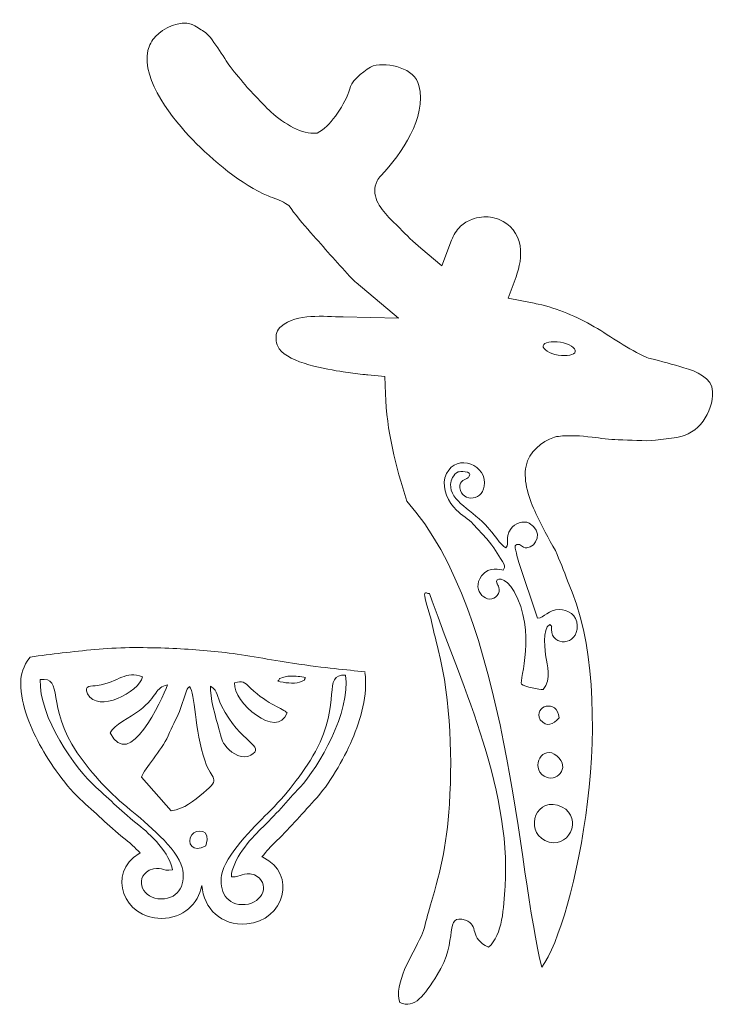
# Model space of a CAD drawing. Header units: millimetres. Extents: x -451 to 199, y -102 to 508.
# Drawn here: x -450.6 to -271.3, y -2.5 to 253.4 of the extents above; entities that cross this region are included whole.
import ezdxf

# ---------------------------------------------------------------- set-up
doc = ezdxf.new("R2010")
doc.units = ezdxf.units.MM
doc.header["$MEASUREMENT"] = 0
doc.layers.add('Layer 1', color=7, linetype='Continuous')

msp = doc.modelspace()

# ---------------------------------------------------------------- linework, layer by layer
at = {"layer": 'Layer 1', "color": 250, "lineweight": 20}
for points, knots in [([(-315.5726, 8.3223), (-306.984, 20.181), (-294.8807, 77.5631), (-308.9411, 108.2878), (-308.9411, 108.2878), (-309.8819, 110.9325), (-310.9281, 113.5394), (-312.0791, 116.0997), (-312.0791, 116.0997), (-313.861, 119.2415), (-315.5584, 122.4315), (-317.0924, 125.7023), (-317.0924, 125.7023), (-318.804, 129.3519), (-320.4656, 133.9321), (-319.6631, 137.9916), (-319.6631, 137.9916), (-318.9528, 141.5844), (-315.6683, 144.3125), (-312.3258, 145.4383), (-312.3258, 145.4383), (-312.3258, 145.4383), (-311.8231, 145.6077), (-311.8231, 145.6077), (-311.8231, 145.6077), (-311.8231, 145.6077), (-311.2962, 145.6686), (-311.2962, 145.6686), (-311.2962, 145.6686), (-308.3633, 146.0079), (-305.5085, 145.8068), (-302.5908, 145.4596), (-302.5908, 145.4596), (-300.3575, 145.1938), (-298.0641, 144.8254), (-295.8147, 144.7997), (-295.8147, 144.7997), (-292.8274, 144.7655), (-289.0974, 144.3253), (-286.2027, 144.6963), (-286.2027, 144.6963), (-284.3705, 144.9316), (-282.5383, 145.1676), (-280.7062, 145.4032), (-280.7062, 145.4032), (-275.0969, 146.1247), (-271.2655, 151.8483), (-271.404, 157.2609), (-271.404, 157.2609), (-271.4951, 160.8176), (-275.8055, 162.5585), (-278.8196, 163.4362), (-278.8196, 163.4362), (-281.7244, 164.2819), (-284.6415, 165.0889), (-287.5822, 165.8013), (-287.5822, 165.8013), (-287.5822, 165.8013), (-288.0317, 165.9102), (-288.0317, 165.9102), (-288.0317, 165.9102), (-288.0317, 165.9102), (-288.4539, 166.0991), (-288.4539, 166.0991), (-288.4539, 166.0991), (-293.2384, 168.2396), (-297.5402, 171.378), (-302.0416, 174.0331), (-302.0416, 174.0331), (-306.596, 176.7196), (-311.4074, 178.699), (-316.5638, 179.8862), (-316.5638, 179.8862), (-317.198, 180.0322), (-317.8353, 180.1648), (-318.4743, 180.2882), (-318.4743, 180.2882), (-318.4743, 180.2882), (-324.2844, 181.41), (-324.2844, 181.41), (-324.2844, 181.41), (-324.2844, 181.41), (-322.2523, 186.9676), (-322.2523, 186.9676), (-322.2523, 186.9676), (-321.3342, 189.4784), (-320.7676, 192.2579), (-321.203, 194.9297), (-321.203, 194.9297), (-321.7195, 198.099), (-323.6274, 200.6203), (-326.6398, 201.7939), (-326.6398, 201.7939), (-328.0653, 202.3493), (-329.6266, 202.548), (-331.1475, 202.3985), (-331.1475, 202.3985), (-332.0197, 202.3127), (-332.8815, 202.1124), (-333.7, 201.7985), (-333.7, 201.7985), (-334.7685, 201.3887), (-335.7575, 200.7865), (-336.5968, 200.0071), (-336.5968, 200.0071), (-337.6936, 198.9887), (-338.3724, 197.7901), (-338.8981, 196.4005), (-338.8981, 196.4005), (-338.8981, 196.4005), (-341.4161, 189.7451), (-341.4161, 189.7451), (-341.4161, 189.7451), (-341.4161, 189.7451), (-346.8588, 194.3291), (-346.8588, 194.3291), (-346.8588, 194.3291), (-348.7557, 195.9268), (-350.6204, 197.7231), (-352.3289, 199.5248), (-352.3289, 199.5248), (-353.2253, 200.4701), (-354.2199, 201.345), (-355.127, 202.3057), (-355.127, 202.3057), (-357.4809, 204.7988), (-359.9609, 208.1814), (-358.1453, 211.7613), (-358.1453, 211.7613), (-357.8993, 212.2464), (-357.5838, 212.6934), (-357.2095, 213.0879), (-357.2095, 213.0879), (-351.7388, 218.8556), (-345.4055, 228.0297), (-347.3411, 236.4219), (-347.3411, 236.4219), (-348.3699, 240.8828), (-355.2458, 242.5806), (-359.1474, 241.4998), (-359.1474, 241.4998), (-359.1683, 241.494), (-359.1806, 241.49), (-359.2007, 241.4822), (-359.2007, 241.4822), (-360.7781, 240.8712), (-364.6229, 237.8915), (-365.0427, 236.1971), (-365.0427, 236.1971), (-365.8101, 232.7825), (-369.4307, 226.9592), (-372.3144, 224.9939), (-372.3144, 224.9939), (-372.3144, 224.9939), (-373.6686, 224.071), (-373.6686, 224.071), (-373.6686, 224.071), (-373.6686, 224.071), (-375.3066, 224.121), (-375.3066, 224.121), (-375.3066, 224.121), (-378.9332, 224.2318), (-384.0844, 227.9272), (-386.5896, 230.5232), (-386.5896, 230.5232), (-388.2071, 232.1995), (-389.8234, 233.8766), (-391.4407, 235.553), (-391.4407, 235.553), (-391.4407, 235.553), (-391.6123, 235.7308), (-391.6123, 235.7308), (-391.6123, 235.7308), (-391.6123, 235.7308), (-391.7658, 235.9247), (-391.7658, 235.9247), (-391.7658, 235.9247), (-393.2226, 237.765), (-394.7928, 239.4974), (-396.1924, 241.388), (-396.1924, 241.388), (-397.6057, 243.2973), (-401.0455, 249.3315), (-402.9324, 250.4076), (-402.9324, 250.4076), (-403.8363, 250.9231), (-405.1033, 251.8364), (-406.0218, 252.199), (-406.0218, 252.199), (-406.0218, 252.199), (-406.116, 252.2336), (-406.116, 252.2336), (-406.116, 252.2336), (-406.116, 252.2336), (-406.2131, 252.274), (-406.2131, 252.274), (-406.2131, 252.274), (-408.9963, 253.4315), (-413.6041, 251.2136), (-415.4638, 249.1202), (-415.4638, 249.1202), (-416.414, 248.0507), (-417.0816, 246.8502), (-417.4075, 245.4531), (-417.4075, 245.4531), (-419.1838, 237.8389), (-410.6947, 227.3827), (-405.8436, 222.3595), (-405.8436, 222.3595), (-400.8518, 217.1904), (-393.0453, 210.6648), (-386.3613, 207.8696), (-386.3613, 207.8696), (-384.8595, 207.2415), (-383.232, 206.8047), (-381.8406, 205.927), (-381.8406, 205.927), (-381.8406, 205.927), (-380.9985, 205.3958), (-380.9985, 205.3958), (-380.9985, 205.3958), (-380.9985, 205.3958), (-380.4216, 204.5842), (-380.4216, 204.5842), (-380.4216, 204.5842), (-378.665, 202.1129), (-376.5954, 199.8111), (-374.5965, 197.5331), (-374.5965, 197.5331), (-371.3198, 193.7988), (-367.9702, 190.1295), (-364.6521, 186.4322), (-364.6521, 186.4322), (-364.3249, 186.0676), (-363.9461, 185.7566), (-363.5726, 185.4414), (-363.5726, 185.4414), (-363.5726, 185.4414), (-352.6556, 176.228), (-352.6556, 176.228), (-352.6556, 176.228), (-352.6556, 176.228), (-366.9371, 176.551), (-366.9371, 176.551), (-366.9371, 176.551), (-372.0103, 176.6657), (-378.8225, 177.5441), (-383.0095, 174.1078), (-383.0095, 174.1078), (-383.3451, 173.8324), (-383.9735, 173.0112), (-384.1362, 172.5741), (-384.1362, 172.5741), (-384.4512, 171.081), (-384.3487, 169.6073), (-383.4578, 168.3252), (-383.4578, 168.3252), (-380.9089, 164.6572), (-371.0727, 162.9592), (-366.93, 162.3909), (-366.93, 162.3909), (-365.2527, 162.1609), (-363.5692, 161.8541), (-361.8881, 161.699), (-361.8881, 161.699), (-361.4466, 161.6587), (-361.0045, 161.6205), (-360.5632, 161.5781), (-360.5632, 161.5781), (-360.5632, 161.5781), (-356.1313, 161.1519), (-356.1313, 161.1519), (-356.1313, 161.1519), (-356.1313, 161.1519), (-356.0075, 156.7013), (-356.0075, 156.7013), (-356.0075, 156.7013), (-355.7411, 147.1206), (-353.3302, 138.0134), (-350.5098, 128.9098), (-350.5098, 128.9098), (-324.2008, 99.8722), (-321.7306, 31.9639), (-315.5726, 8.3223)], [0, 0, 0, 0, 0.01388889, 0.01388889, 0.01388889, 0.01388889, 0.02777778, 0.02777778, 0.02777778, 0.02777778, 0.04166667, 0.04166667, 0.04166667, 0.04166667, 0.05555556, 0.05555556, 0.05555556, 0.05555556, 0.06944444, 0.06944444, 0.06944444, 0.06944444, 0.08333333, 0.08333333, 0.08333333, 0.08333333, 0.09722222, 0.09722222, 0.09722222, 0.09722222, 0.11111111, 0.11111111, 0.11111111, 0.11111111, 0.125, 0.125, 0.125, 0.125, 0.13888889, 0.13888889, 0.13888889, 0.13888889, 0.15277778, 0.15277778, 0.15277778, 0.15277778, 0.16666667, 0.16666667, 0.16666667, 0.16666667, 0.18055556, 0.18055556, 0.18055556, 0.18055556, 0.19444444, 0.19444444, 0.19444444, 0.19444444, 0.20833333, 0.20833333, 0.20833333, 0.20833333, 0.22222222, 0.22222222, 0.22222222, 0.22222222, 0.23611111, 0.23611111, 0.23611111, 0.23611111, 0.25, 0.25, 0.25, 0.25, 0.26388889, 0.26388889, 0.26388889, 0.26388889, 0.27777778, 0.27777778, 0.27777778, 0.27777778, 0.29166667, 0.29166667, 0.29166667, 0.29166667, 0.30555556, 0.30555556, 0.30555556, 0.30555556, 0.31944444, 0.31944444, 0.31944444, 0.31944444, 0.33333333, 0.33333333, 0.33333333, 0.33333333, 0.34722222, 0.34722222, 0.34722222, 0.34722222, 0.36111111, 0.36111111, 0.36111111, 0.36111111, 0.375, 0.375, 0.375, 0.375, 0.38888889, 0.38888889, 0.38888889, 0.38888889, 0.40277778, 0.40277778, 0.40277778, 0.40277778, 0.41666667, 0.41666667, 0.41666667, 0.41666667, 0.43055556, 0.43055556, 0.43055556, 0.43055556, 0.44444444, 0.44444444, 0.44444444, 0.44444444, 0.45833333, 0.45833333, 0.45833333, 0.45833333, 0.47222222, 0.47222222, 0.47222222, 0.47222222, 0.48611111, 0.48611111, 0.48611111, 0.48611111, 0.5, 0.5, 0.5, 0.5, 0.51388889, 0.51388889, 0.51388889, 0.51388889, 0.52777778, 0.52777778, 0.52777778, 0.52777778, 0.54166667, 0.54166667, 0.54166667, 0.54166667, 0.55555556, 0.55555556, 0.55555556, 0.55555556, 0.56944444, 0.56944444, 0.56944444, 0.56944444, 0.58333333, 0.58333333, 0.58333333, 0.58333333, 0.59722222, 0.59722222, 0.59722222, 0.59722222, 0.61111111, 0.61111111, 0.61111111, 0.61111111, 0.625, 0.625, 0.625, 0.625, 0.63888889, 0.63888889, 0.63888889, 0.63888889, 0.65277778, 0.65277778, 0.65277778, 0.65277778, 0.66666667, 0.66666667, 0.66666667, 0.66666667, 0.68055556, 0.68055556, 0.68055556, 0.68055556, 0.69444444, 0.69444444, 0.69444444, 0.69444444, 0.70833333, 0.70833333, 0.70833333, 0.70833333, 0.72222222, 0.72222222, 0.72222222, 0.72222222, 0.73611111, 0.73611111, 0.73611111, 0.73611111, 0.75, 0.75, 0.75, 0.75, 0.76388889, 0.76388889, 0.76388889, 0.76388889, 0.77777778, 0.77777778, 0.77777778, 0.77777778, 0.79166667, 0.79166667, 0.79166667, 0.79166667, 0.80555556, 0.80555556, 0.80555556, 0.80555556, 0.81944444, 0.81944444, 0.81944444, 0.81944444, 0.83333333, 0.83333333, 0.83333333, 0.83333333, 0.84722222, 0.84722222, 0.84722222, 0.84722222, 0.86111111, 0.86111111, 0.86111111, 0.86111111, 0.875, 0.875, 0.875, 0.875, 0.88888889, 0.88888889, 0.88888889, 0.88888889, 0.90277778, 0.90277778, 0.90277778, 0.90277778, 0.91666667, 0.91666667, 0.91666667, 0.91666667, 0.93055556, 0.93055556, 0.93055556, 0.93055556, 0.94444444, 0.94444444, 0.94444444, 0.94444444, 0.95833333, 0.95833333, 0.95833333, 0.95833333, 0.97222222, 0.97222222, 0.97222222, 0.97222222, 1, 1, 1, 1]), ([(-310.7815, 170.0141), (-308.4902, 169.6173), (-306.7614, 168.5526), (-306.9201, 167.6361), (-306.9201, 167.6361), (-307.0788, 166.7196), (-309.065, 166.2983), (-311.3563, 166.6951), (-311.3563, 166.6951), (-313.6476, 167.092), (-315.3764, 168.1566), (-315.2177, 169.0732), (-315.2177, 169.0732), (-315.0589, 169.9897), (-313.0728, 170.411), (-310.7815, 170.0141)], [0, 0, 0, 0, 0.2, 0.2, 0.2, 0.2, 0.4, 0.4, 0.4, 0.4, 0.6, 0.6, 0.6, 0.6, 1, 1, 1, 1]), ([(-361.2228, 84.7711), (-363.732, 85.0135), (-366.2411, 85.256), (-369.1971, 85.5858), (-369.1971, 85.5858), (-372.1532, 85.9156), (-375.556, 86.3328), (-380.0782, 86.993), (-380.0782, 86.993), (-385.5894, 87.7976), (-392.0908, 89.1506), (-397.4292, 89.7131), (-397.4292, 89.7131), (-402.3229, 90.2291), (-407.6112, 90.7408), (-413.0166, 90.9006), (-413.0166, 90.9006), (-418.9023, 91.0747), (-425.4518, 91.1228), (-431.1419, 90.539), (-431.1419, 90.539), (-436.832, 89.9552), (-442.4049, 89.3962), (-447.8547, 88.5577), (-447.8547, 88.5577), (-448.9032, 87.6784), (-450.2398, 84.4236), (-450.3036, 82.9568), (-450.3036, 82.9568), (-450.5561, 77.1544), (-448.146, 70.9938), (-445.4204, 65.9691), (-445.4204, 65.9691), (-442.6903, 60.9361), (-438.5295, 55.0181), (-434.2452, 51.1767), (-434.2452, 51.1767), (-430.4763, 47.7975), (-426.9113, 44.2867), (-422.9182, 41.1521), (-422.9182, 41.1521), (-422.1354, 40.5376), (-420.7529, 39.2916), (-419.437, 37.9033), (-419.437, 37.9033), (-419.5072, 37.8659), (-419.578, 37.8262), (-419.6507, 37.7831), (-419.6507, 37.7831), (-428.2811, 32.6815), (-423.6093, 20.8554), (-413.9721, 20.964), (-413.9721, 20.964), (-408.212, 21.0288), (-404.4597, 24.6739), (-403.5044, 29.4381), (-403.5044, 29.4381), (-402.9638, 23.5498), (-398.5424, 18.9859), (-391.8437, 19.5231), (-391.8437, 19.5231), (-382.2368, 20.2933), (-378.6623, 32.4958), (-387.7215, 36.7899), (-387.7215, 36.7899), (-387.7979, 36.8261), (-387.8719, 36.8593), (-387.9453, 36.8901), (-387.9453, 36.8901), (-386.7614, 38.3925), (-385.4981, 39.7594), (-384.7746, 40.4425), (-384.7746, 40.4425), (-381.0839, 43.9281), (-377.8537, 47.749), (-374.4085, 51.4576), (-374.4085, 51.4576), (-370.492, 55.6734), (-366.8878, 61.9461), (-364.6275, 67.2071), (-364.6275, 67.2071), (-362.3713, 72.4593), (-360.5327, 78.8136), (-361.3128, 84.5687)], [0, 0, 0, 0, 0.04545455, 0.04545455, 0.04545455, 0.04545455, 0.09090909, 0.09090909, 0.09090909, 0.09090909, 0.13636364, 0.13636364, 0.13636364, 0.13636364, 0.18181818, 0.18181818, 0.18181818, 0.18181818, 0.22727273, 0.22727273, 0.22727273, 0.22727273, 0.27272727, 0.27272727, 0.27272727, 0.27272727, 0.31818182, 0.31818182, 0.31818182, 0.31818182, 0.36363636, 0.36363636, 0.36363636, 0.36363636, 0.40909091, 0.40909091, 0.40909091, 0.40909091, 0.45454545, 0.45454545, 0.45454545, 0.45454545, 0.5, 0.5, 0.5, 0.5, 0.54545455, 0.54545455, 0.54545455, 0.54545455, 0.59090909, 0.59090909, 0.59090909, 0.59090909, 0.63636364, 0.63636364, 0.63636364, 0.63636364, 0.68181818, 0.68181818, 0.68181818, 0.68181818, 0.72727273, 0.72727273, 0.72727273, 0.72727273, 0.77272727, 0.77272727, 0.77272727, 0.77272727, 0.81818182, 0.81818182, 0.81818182, 0.81818182, 0.86363636, 0.86363636, 0.86363636, 0.86363636, 0.90909091, 0.90909091, 0.90909091, 0.90909091, 1, 1, 1, 1]), ([(-430.534, 81.234), (-424.8396, 82.1119), (-423.2429, 85.2222), (-418.809, 83.4836), (-418.809, 83.4836), (-419.7679, 79.4229), (-430.3706, 73.9277), (-433.0092, 79.0801), (-433.0092, 79.0801), (-434.1597, 81.3268), (-431.9296, 81.0187), (-430.534, 81.234)], [0, 0, 0, 0, 0.25, 0.25, 0.25, 0.25, 0.5, 0.5, 0.5, 0.5, 1, 1, 1, 1]), ([(-411.104, 33.5047), (-413.9574, 33.0412), (-413.8607, 34.66), (-417.0861, 33.4445), (-417.0861, 33.4445), (-421.1964, 31.0147), (-418.5945, 25.9522), (-414.0289, 26.0037), (-414.0289, 26.0037), (-409.0525, 26.0597), (-407.596, 30.2979), (-408.6028, 34.1666), (-408.6028, 34.1666), (-409.8655, 39.0179), (-417.96, 45.744), (-421.9801, 49.0387), (-421.9801, 49.0387), (-426.9257, 53.0919), (-431.7641, 58.049), (-435.6935, 63.8201), (-435.6935, 63.8201), (-443.9374, 75.9275), (-438.9639, 83.5579), (-445.2684, 82.7376), (-445.2684, 82.7376), (-445.6876, 73.1061), (-436.1985, 59.6974), (-430.8806, 54.9293), (-430.8806, 54.9293), (-427.3057, 51.724), (-423.8779, 48.3126), (-419.8061, 45.1164), (-419.8061, 45.1164), (-417.0045, 42.9168), (-411.5412, 37.6618), (-411.104, 33.5047)], [0, 0, 0, 0, 0.1, 0.1, 0.1, 0.1, 0.2, 0.2, 0.2, 0.2, 0.3, 0.3, 0.3, 0.3, 0.4, 0.4, 0.4, 0.4, 0.5, 0.5, 0.5, 0.5, 0.6, 0.6, 0.6, 0.6, 0.7, 0.7, 0.7, 0.7, 0.8, 0.8, 0.8, 0.8, 1, 1, 1, 1]), ([(-395.8429, 31.7503), (-392.9592, 31.5489), (-393.2029, 33.152), (-389.8802, 32.2355), (-389.8802, 32.2355), (-385.5656, 30.1904), (-387.6953, 24.9119), (-392.2464, 24.5469), (-392.2464, 24.5469), (-397.2074, 24.1491), (-399.0439, 28.237), (-398.394, 32.1815), (-398.394, 32.1815), (-397.5789, 37.1279), (-390.1305, 44.5635), (-386.4278, 48.2107), (-386.4278, 48.2107), (-381.872, 52.6979), (-377.5055, 58.0754), (-374.1184, 64.1802), (-374.1184, 64.1802), (-367.0121, 76.9887), (-372.6603, 84.1342), (-366.307, 83.8918), (-366.307, 83.8918), (-365.0122, 74.3383), (-373.2397, 60.121), (-378.101, 54.8878), (-378.101, 54.8878), (-381.3689, 51.3701), (-384.4716, 47.6607), (-388.2352, 44.1067), (-388.2352, 44.1067), (-390.8245, 41.661), (-395.7864, 35.9299), (-395.8429, 31.7503)], [0, 0, 0, 0, 0.1, 0.1, 0.1, 0.1, 0.2, 0.2, 0.2, 0.2, 0.3, 0.3, 0.3, 0.3, 0.4, 0.4, 0.4, 0.4, 0.5, 0.5, 0.5, 0.5, 0.6, 0.6, 0.6, 0.6, 0.7, 0.7, 0.7, 0.7, 0.8, 0.8, 0.8, 0.8, 1, 1, 1, 1]), ([(-381.4608, 74.1193), (-384.0361, 67.0895), (-395.4552, 76.9337), (-395.0524, 81.8678), (-395.0524, 81.8678), (-392.8282, 82.4842), (-392.6104, 82.1679), (-390.9118, 80.5558), (-390.9118, 80.5558), (-386.1521, 76.0391), (-382.5269, 75.3158), (-381.4608, 74.1193)], [0, 0, 0, 0, 0.25, 0.25, 0.25, 0.25, 0.5, 0.5, 0.5, 0.5, 1, 1, 1, 1]), ([(-376.6401, 83.2425), (-377.3721, 82.7621), (-376.0802, 82.7691), (-378.2429, 82.0928), (-378.2429, 82.0928), (-379.8188, 81.5999), (-382.1822, 81.9034), (-383.8685, 82.3609), (-383.8685, 82.3609), (-382.9159, 83.1996), (-384.2136, 82.8385), (-381.9305, 83.4817), (-381.9305, 83.4817), (-381.2713, 83.6674), (-381.2555, 83.6179), (-380.4198, 83.6627), (-380.4198, 83.6627), (-379.3112, 83.7215), (-377.9793, 83.5174), (-376.6401, 83.2425)], [0, 0, 0, 0, 0.16666667, 0.16666667, 0.16666667, 0.16666667, 0.33333333, 0.33333333, 0.33333333, 0.33333333, 0.5, 0.5, 0.5, 0.5, 0.66666667, 0.66666667, 0.66666667, 0.66666667, 1, 1, 1, 1]), ([(-419.63, 74.7349), (-414.6453, 78.6899), (-415.7381, 80.6489), (-412.354, 81.3753), (-412.354, 81.3753), (-413.8607, 77.4884), (-422.2411, 58.7626), (-427.1976, 69.0023), (-427.1976, 69.0023), (-426.2129, 71.1424), (-422.0316, 72.8295), (-419.63, 74.7349)], [0, 0, 0, 0, 0.25, 0.25, 0.25, 0.25, 0.5, 0.5, 0.5, 0.5, 1, 1, 1, 1]), ([(-406.6572, 80.9174), (-405.24, 79.3058), (-405.4287, 69.8176), (-402.6481, 61.6062), (-402.6481, 61.6062), (-401.007, 56.7606), (-398.2395, 57.3368), (-403.0771, 53.4518), (-403.0771, 53.4518), (-405.6746, 51.3659), (-407.877, 49.2643), (-411.4243, 48.828), (-411.4243, 48.828), (-411.4243, 48.828), (-419.0774, 57.4982), (-419.0774, 57.4982), (-419.0774, 57.4982), (-418.2762, 59.8709), (-413.9032, 64.3063), (-412.2249, 68.194), (-412.2249, 68.194), (-411.1861, 70.6007), (-410.2176, 72.3053), (-409.2486, 74.5106), (-409.2486, 74.5106), (-409.2486, 74.5106), (-407.4598, 79.8289), (-407.4598, 79.8289), (-407.4598, 79.8289), (-406.7635, 81.1851), (-407.1224, 80.4832), (-406.6572, 80.9174)], [0, 0, 0, 0, 0.11111111, 0.11111111, 0.11111111, 0.11111111, 0.22222222, 0.22222222, 0.22222222, 0.22222222, 0.33333333, 0.33333333, 0.33333333, 0.33333333, 0.44444444, 0.44444444, 0.44444444, 0.44444444, 0.55555556, 0.55555556, 0.55555556, 0.55555556, 0.66666667, 0.66666667, 0.66666667, 0.66666667, 0.77777778, 0.77777778, 0.77777778, 0.77777778, 1, 1, 1, 1]), ([(-401.2074, 81.0667), (-399.1397, 79.4728), (-399.7266, 78.6629), (-398.3813, 75.967), (-398.3813, 75.967), (-393.5347, 66.2527), (-386.7443, 65.5293), (-390.8458, 63.1828), (-390.8458, 63.1828), (-392.8634, 62.0279), (-395.6018, 63.5467), (-397.006, 65.1668), (-397.006, 65.1668), (-398.5092, 66.9017), (-398.3336, 67.5099), (-399.0502, 70.0035), (-399.0502, 70.0035), (-399.7969, 72.6003), (-401.5292, 78.4322), (-401.2074, 81.0667)], [0, 0, 0, 0, 0.16666667, 0.16666667, 0.16666667, 0.16666667, 0.33333333, 0.33333333, 0.33333333, 0.33333333, 0.5, 0.5, 0.5, 0.5, 0.66666667, 0.66666667, 0.66666667, 0.66666667, 1, 1, 1, 1]), ([(-402.4312, 39.709), (-405.9181, 37.8648), (-407.4934, 40.4916), (-406.0768, 42.5685), (-406.0768, 42.5685), (-405.0756, 44.0366), (-400.7968, 44.459), (-402.4312, 39.709)], [0, 0, 0, 0, 0.33333333, 0.33333333, 0.33333333, 0.33333333, 1, 1, 1, 1])]:
    msp.add_open_spline(points, degree=3, knots=knots, dxfattribs=at)
at = {"layer": 'Layer 1', "color": 250, "lineweight": 9}
for points, knots in [([(-325.5805, 111.0727), (-326.2264, 111.1074), (-329.1841, 112.2288), (-331.1737, 109.5624), (-331.1737, 109.5624), (-334.1346, 105.5936), (-329.2318, 101.8215), (-327.1274, 104.4739), (-327.1274, 104.4739), (-325.9328, 105.9794), (-327.0984, 107.4451), (-327.1117, 107.4755), (-327.1117, 107.4755), (-327.9794, 109.46), (-324.934, 109.4533), (-322.7229, 105.5242), (-322.7229, 105.5242), (-316.9937, 95.344), (-321.2959, 82.5074), (-320.8698, 81.594), (-320.8698, 81.594), (-319.9961, 80.7802), (-316.1086, 80.2086), (-315.2601, 80.1456), (-315.2601, 80.1456), (-312.9096, 83.0226), (-314.2299, 86.4526), (-314.552, 88.656), (-314.552, 88.656), (-314.6824, 89.5482), (-315.5754, 96.1491), (-313.5148, 96.9835), (-313.5148, 96.9835), (-312.6979, 96.2515), (-313.1374, 96.9195), (-313.1033, 95.7116), (-313.1033, 95.7116), (-312.9773, 91.2604), (-306.3446, 91.3448), (-306.4, 96.7413), (-306.4, 96.7413), (-306.4278, 99.4636), (-308.9597, 100.906), (-310.9848, 100.8842), (-310.9848, 100.8842), (-314.004, 100.8518), (-314.8676, 98.7207), (-316.6797, 98.6375), (-316.6797, 98.6375), (-316.6797, 98.6375), (-321.5099, 113.0252), (-321.5099, 113.0252), (-321.5099, 113.0252), (-321.7739, 113.8519), (-321.9606, 114.6603), (-322.1365, 115.4602), (-322.1365, 115.4602), (-322.3037, 116.2197), (-322.9598, 117.447), (-321.9976, 117.6963), (-321.9976, 117.6963), (-320.8954, 117.9589), (-320.9009, 116.7569), (-319.4444, 116.8398), (-319.4444, 116.8398), (-316.9508, 116.9822), (-315.1005, 121.2499), (-318.8682, 123.2081), (-318.8682, 123.2081), (-320.379, 123.9934), (-322.6194, 123.1654), (-323.529, 121.8097), (-323.529, 121.8097), (-325.3908, 119.0344), (-323.6658, 118.2462), (-324.8862, 116.8403), (-324.8862, 116.8403), (-326.0018, 117.2905), (-328.5287, 120.989), (-329.503, 122.1151), (-329.503, 122.1151), (-333.1972, 126.385), (-339.5065, 128.9165), (-339.1525, 133.2695), (-339.1525, 133.2695), (-339.069, 134.2972), (-338.5044, 135.9248), (-337.2078, 136.4898), (-337.2078, 136.4898), (-337.0078, 136.5769), (-333.4382, 136.8518), (-334.338, 135.3405), (-334.338, 135.3405), (-334.7277, 134.686), (-334.302, 135.2434), (-334.6977, 134.9266), (-334.6977, 134.9266), (-335.2287, 134.5013), (-337.0664, 134.3543), (-336.7696, 132.3467), (-336.7696, 132.3467), (-336.1916, 128.439), (-330.3448, 128.8715), (-330.3983, 133.6586), (-330.3983, 133.6586), (-330.4583, 139.0114), (-338.7458, 141.4056), (-340.6291, 134.9001), (-340.6291, 134.9001), (-341.4219, 132.1615), (-339.6588, 128.5455), (-337.6608, 126.6095), (-337.6608, 126.6095), (-336.2877, 125.2788), (-334.4967, 124.3093), (-333.3343, 122.9936), (-333.3343, 122.9936), (-333.3343, 122.9936), (-329.7796, 119.1531), (-329.7796, 119.1531), (-329.7796, 119.1531), (-327.7521, 116.7461), (-327.1354, 115.4378), (-325.7422, 113.284), (-325.7422, 113.284), (-325.1717, 112.402), (-324.9416, 112.056), (-325.5805, 111.0727)], [0, 0, 0, 0, 0.03030303, 0.03030303, 0.03030303, 0.03030303, 0.06060606, 0.06060606, 0.06060606, 0.06060606, 0.09090909, 0.09090909, 0.09090909, 0.09090909, 0.12121212, 0.12121212, 0.12121212, 0.12121212, 0.15151515, 0.15151515, 0.15151515, 0.15151515, 0.18181818, 0.18181818, 0.18181818, 0.18181818, 0.21212121, 0.21212121, 0.21212121, 0.21212121, 0.24242424, 0.24242424, 0.24242424, 0.24242424, 0.27272727, 0.27272727, 0.27272727, 0.27272727, 0.3030303, 0.3030303, 0.3030303, 0.3030303, 0.33333333, 0.33333333, 0.33333333, 0.33333333, 0.36363636, 0.36363636, 0.36363636, 0.36363636, 0.39393939, 0.39393939, 0.39393939, 0.39393939, 0.42424242, 0.42424242, 0.42424242, 0.42424242, 0.45454545, 0.45454545, 0.45454545, 0.45454545, 0.48484848, 0.48484848, 0.48484848, 0.48484848, 0.51515152, 0.51515152, 0.51515152, 0.51515152, 0.54545455, 0.54545455, 0.54545455, 0.54545455, 0.57575758, 0.57575758, 0.57575758, 0.57575758, 0.60606061, 0.60606061, 0.60606061, 0.60606061, 0.63636364, 0.63636364, 0.63636364, 0.63636364, 0.66666667, 0.66666667, 0.66666667, 0.66666667, 0.6969697, 0.6969697, 0.6969697, 0.6969697, 0.72727273, 0.72727273, 0.72727273, 0.72727273, 0.75757576, 0.75757576, 0.75757576, 0.75757576, 0.78787879, 0.78787879, 0.78787879, 0.78787879, 0.81818182, 0.81818182, 0.81818182, 0.81818182, 0.84848485, 0.84848485, 0.84848485, 0.84848485, 0.87878788, 0.87878788, 0.87878788, 0.87878788, 0.90909091, 0.90909091, 0.90909091, 0.90909091, 0.93939394, 0.93939394, 0.93939394, 0.93939394, 1, 1, 1, 1]), ([(-339.4818, 50.527), (-338.5889, 64.6016), (-339.3459, 79.7907), (-342.9867, 93.003), (-342.9867, 93.003), (-343.5799, 95.1556), (-343.8379, 97.2461), (-344.5534, 99.4504), (-344.5534, 99.4504), (-347.2222, 107.6762), (-345.1688, 104.5339), (-344.6222, 105.048), (-344.6222, 105.048), (-337.3085, 83.6265), (-323.4367, 55.5073), (-325.0693, 29.284), (-325.0693, 29.284), (-325.4102, 23.7925), (-325.7323, 16.6626), (-329.3471, 13.5188), (-329.3471, 13.5188), (-334.403, 15.7615), (-331.7798, 19.2506), (-335.2813, 20.4719), (-335.2813, 20.4719), (-341.066, 22.4899), (-336.9369, 15.2554), (-342.6317, 6.3543), (-342.6317, 6.3543), (-346.05, 1.0119), (-348.322, -2.5251), (-352.3131, -0.764), (-352.3131, -0.764), (-353.9143, 4.0292), (-349.1922, 11.2738), (-346.7065, 16.4958), (-346.7065, 16.4958), (-345.8978, 18.194), (-345.5375, 20.4004), (-344.8906, 22.6031), (-344.8906, 22.6031), (-341.9176, 32.7268), (-340.2073, 39.0919), (-339.4818, 50.527)], [0, 0, 0, 0, 0.08333333, 0.08333333, 0.08333333, 0.08333333, 0.16666667, 0.16666667, 0.16666667, 0.16666667, 0.25, 0.25, 0.25, 0.25, 0.33333333, 0.33333333, 0.33333333, 0.33333333, 0.41666667, 0.41666667, 0.41666667, 0.41666667, 0.5, 0.5, 0.5, 0.5, 0.58333333, 0.58333333, 0.58333333, 0.58333333, 0.66666667, 0.66666667, 0.66666667, 0.66666667, 0.75, 0.75, 0.75, 0.75, 0.83333333, 0.83333333, 0.83333333, 0.83333333, 1, 1, 1, 1]), ([(-311.1159, 72.8439), (-312.6525, 71.1101), (-314.2878, 70.3156), (-315.9777, 72.3171), (-315.9777, 72.3171), (-317.893, 76.0347), (-311.556, 77.8498), (-311.1159, 72.8439)], [0, 0, 0, 0, 0.33333333, 0.33333333, 0.33333333, 0.33333333, 1, 1, 1, 1]), ([(-311.6924, 63.0185), (-307.9246, 59.8082), (-311.9884, 55.8661), (-314.9723, 57.7483), (-314.9723, 57.7483), (-318.7329, 60.1207), (-315.301, 66.0935), (-311.6924, 63.0185)], [0, 0, 0, 0, 0.33333333, 0.33333333, 0.33333333, 0.33333333, 1, 1, 1, 1]), ([(-311.5171, 50.2277), (-304.5964, 48.2676), (-307.9533, 39.1702), (-313.6466, 40.7056), (-313.6466, 40.7056), (-320.1267, 42.453), (-317.8117, 52.0101), (-311.5171, 50.2277)], [0, 0, 0, 0, 0.33333333, 0.33333333, 0.33333333, 0.33333333, 1, 1, 1, 1])]:
    msp.add_open_spline(points, degree=3, knots=knots, dxfattribs=at)

doc.saveas('drawing.dxf')
